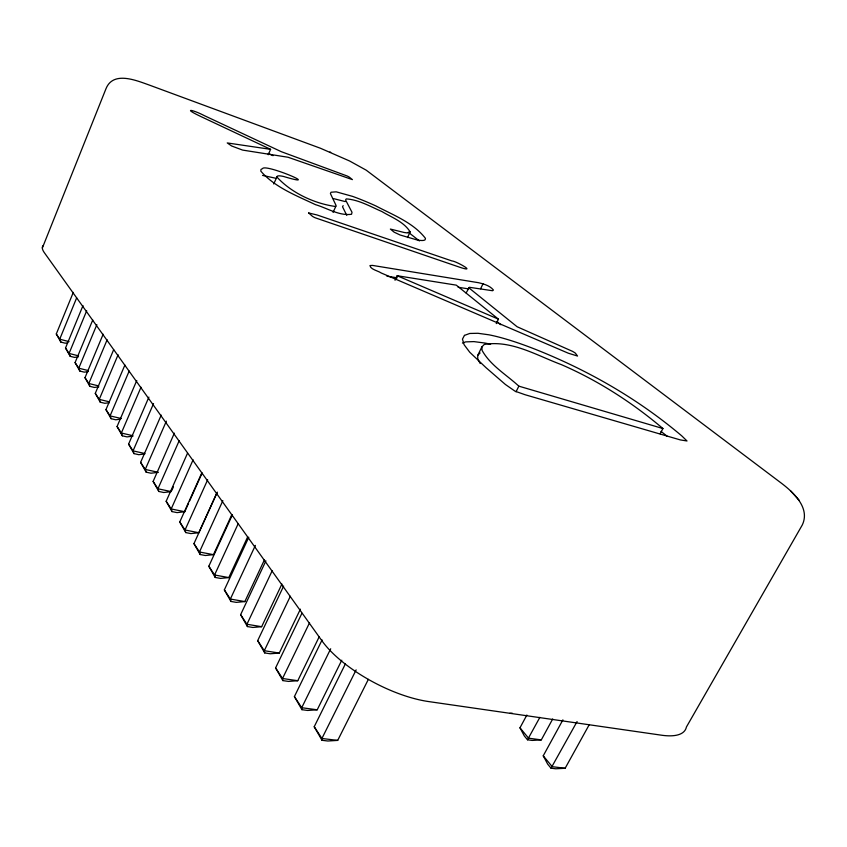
<?xml version="1.0" encoding="UTF-8"?>
<svg xmlns="http://www.w3.org/2000/svg" width="847" height="847" viewBox="0 0 847 847"><rect width="100%" height="100%" fill="white"/><g stroke="black" fill="none" stroke-linecap="round" stroke-linejoin="round"><path stroke-width="1.27" d="M42.35 247.98L105.97 88.755C113.223 70.576 136.473 80.539 149.464 85.124L320.505 148.278L349.557 160.972L366.158 170.141L781.463 483.245C793.734 492.583 810.399 508.052 802.268 525.002L686.388 727.054A77.702 26.141 30.2 0 1 661.38 735.185L428.593 701.56A84.065 32.948 27.7 0 1 321.955 640.83L44.33 252.66A55.351 13.88 22.5 0 1 43.028 245.619M67.665 342.813L65.166 343.194L60.846 342.072L56.294 333.972L73.297 292.374M76.654 297.869L59.714 339.192L60.846 342.072M78.369 356.852L74.568 357.413L70.185 356.301L65.515 348.022L82.995 305.598M86.69 310.754L69.062 353.432L70.185 356.301M88.183 371.589L84.298 372.161L79.851 371.05L75.076 362.59L92.746 320.007M96.865 324.655L78.76 368.191L79.851 371.05M98.803 386.825L94.388 387.45L89.888 386.338L84.996 377.688L103.154 334.226M107.135 339.785L88.808 383.5L89.888 386.338M109.369 402.685L104.869 403.31L100.285 402.209L95.288 393.347L113.667 349.705M118.093 354.766L99.247 399.382L100.285 402.209M120.338 419.159L115.743 419.784L111.095 418.683L105.96 409.62L124.89 365.046M129.178 371.039L110.078 415.888L111.095 418.683M132.915 436.131L127.039 436.893L122.328 435.813L117.066 426.517L136.769 380.504M141.015 387.238L121.343 433.029L122.328 435.813M144.795 453.939L138.792 454.691L134.006 453.621L128.606 444.093L148.892 397.116M153.54 403.596L133.053 450.869L134.006 453.621M268.234 154.736L270.585 149.337L200.707 116.463C181.84 107.516 192.809 109.623 204.233 115.594L281.331 151.698L347.122 175.985A5.495 0.773 24.7 0 1 349.218 177.076L352.416 179.617L288.033 157.246L242.613 150.088L231.665 146.002L227.24 142.931L270.585 149.337M140.613 462.377L145.25 469.439L158.389 472.319L151.02 473.219L146.16 472.16L140.613 462.377L161.216 415.115M166.361 421.16L145.25 469.439L146.16 472.16M273.719 183.958L277.297 176.187A30.069 4.775 24.4 0 1 283.385 176.42C325.449 189.019 265.482 163.471 262.559 168.585L260.961 169.485L260.812 171.136C274.523 187.198 296.492 195.646 315.423 204.635C327.069 208.044 339.107 216.027 351.547 214.27L352.013 212.311L345.587 199.956L346.232 198.897C358.853 199.733 370.425 206.604 381.87 211.528C391.621 217.351 404.104 221.882 410.139 231.909L407.492 237.562M170.046 491.768L163.757 492.509L158.812 491.461L153.127 481.424L174.366 433.145M179.193 440.684L157.955 488.783L158.812 491.461M188.542 503.309L184.762 511.736L177.034 512.615L172.015 511.588L166.16 501.276L187.547 453.156M171.835 490.413L173.455 486.781M193.116 459.805L171.2 508.952L172.015 511.588M333.083 212.396L336.132 205.63L330.415 193.561L331.008 192.237L336.217 191.835L352.585 196.388A54.176 8.417 24.9 0 1 375.888 205.948C393.114 215.011 413.336 222.645 425.469 238.388L425.162 239.669A49.55 7.729 24.9 0 1 417.084 239.955L400.112 235L394.141 232.173L390.372 229.061L404.093 232.47L407.333 232.925L410.139 231.909M216.779 493.113L198.801 532.731L190.882 533.589L185.789 532.583L179.765 521.996L201.851 472.795M189.622 500.905L202.052 473.219M207.663 479.773L185.027 530L185.789 532.583M231.602 515.124L213.465 554.669L205.345 555.505L200.167 554.52L193.963 543.626L217.33 492.128M222.856 500.651L199.458 551.99L200.167 554.52M247.673 536.892L228.806 577.59L220.464 578.406L215.202 577.442L208.817 566.23L232.406 514.796M238.198 523.69L214.566 574.986L215.202 577.442M264.497 559.708L244.847 601.571L236.292 602.365L230.935 601.434L224.349 589.883L248.764 537.284M255.381 545.383L230.363 599.051L230.935 601.434M395.03 280.262L397.158 275.73L456.268 285.143L498.46 319.171L496.268 323.607M281.924 584.028L261.649 626.695L252.861 627.458L247.419 626.568L240.622 614.668L265.894 560.862M272.268 570.582L246.932 624.271L247.419 626.568M300.399 609.152L279.277 653.048L270.235 653.778L264.698 652.921L257.679 640.639L283.629 586.103M290.33 596.277L264.296 650.718L264.698 652.921M319.224 636.753L297.773 680.713L288.478 681.412L282.845 680.596L275.593 667.912L301.924 613.281M466.115 292.956L469.386 287.302L492.615 290.743L493.43 290.023C489.905 285.63 483.701 283.914 478.46 282.697L372.489 265.407L369.948 265.566C370.457 269.484 378.08 270.765 381.309 273.03L568.284 353.199L577.538 356.047L575.388 353.157A7.602 1.355 26.4 0 0 572.434 351.314L517.094 326.741L468.666 287.673M309.547 622.767L282.538 678.5L282.845 680.596M480.598 288.763L483.086 283.66M341.765 660.215L317.223 709.797L307.652 710.453L301.924 709.68L294.407 696.573L322.093 639.94M330.69 648.781L301.723 707.711L301.924 709.68M480.175 363.479L477.803 359.012L477.676 355.465L481.89 346.889L484.272 344.454C511.344 339.838 536.86 355.528 561.413 364.644C598.289 380.652 632.275 402.6 662.936 428.54L660.131 433.77M368.36 679.347L337.699 740.405L327.831 741.009L321.998 740.299L314.216 726.737L345.332 664.006M356.142 669.871L321.924 738.468L321.998 740.299M516.014 391.801L518.851 386.158C506.4 374.681 490.466 365.512 482.059 350.351L481.89 346.889M552.699 718.976L541.307 739.886L532.223 740.426L527.512 739.802L524.325 735.948L519.973 727.817L526.866 715.037M539.878 717.335L527.512 739.802M589.3 724.577L565.14 768.271L555.791 768.78L551.026 768.197L547.691 764.163L543.234 755.831L562.906 719.865M577.082 721.549L551.026 768.197M477.676 355.465L480.08 352.955M343.173 205.652L342.516 206.742L346.762 215.339M462.43 343.099L465.628 341.881L473.886 341.606L484.802 343.035A118.188 24.192 26.7 0 1 490.604 344.242M335.74 206.52C314.438 203.672 291.326 192.872 276.8 176.907M509.714 713.354L512.244 713.195M337.699 740.405L321.924 738.468L314.216 726.737M565.14 768.271L552.255 766.694L543.234 755.831M262.549 175.414L276.302 178.357M317.223 709.797L301.723 707.711L294.407 696.573M541.307 739.886L528.581 738.182L519.973 727.817M297.773 680.713L282.538 678.5L275.593 667.912M386.91 276.207L397.275 277.816M458.142 287.26L468.497 288.869M279.277 653.048L264.296 650.718L257.679 640.639M261.649 626.695L246.932 624.271L240.622 614.668M244.847 601.571L230.363 599.051L224.349 589.883M228.806 577.59L214.566 574.986L208.817 566.23M333.199 198.547L345.258 201.586M213.465 554.669L199.458 551.99L193.963 543.626M198.801 532.731L185.027 530L179.765 521.996M184.762 511.736L171.2 508.952L166.16 501.276M171.306 491.62L157.955 488.783L153.127 481.424M144.826 453.516L133.053 450.869L128.606 444.093M132.81 435.686L121.343 433.029L117.066 426.517M121.386 418.556L110.078 415.888L105.96 409.62M109.147 401.774L99.247 399.382L95.288 393.347M98.559 385.904L88.808 383.5L84.996 377.688M88.374 370.605L78.76 368.191L75.076 362.59M78.538 355.856L69.062 353.432L65.515 348.022M69.062 341.627L59.714 339.192L56.294 333.972M518.851 386.158L662.936 428.54M397.158 275.73L498.46 319.171M329.928 151.984L330.701 152.322M268.255 153.423L273.02 155.668M408.265 232.205L419.413 240.929M661.031 431.419L667.15 436.237M496.808 321.458L500.842 324.729M799.441 500.609L790.484 490.731M308.679 212.968L312.501 216.387A6.458 1.112 24.5 0 0 315.063 217.743L459.932 267.303C478.121 273.369 455.442 260.855 452.023 260.971L317.074 214.979L308.679 212.968M464.463 335.391L462.462 339.128L464.103 344.718L469.746 352.236L485.934 367.598L505.384 384.464L515.04 391.187L525.129 394.744L680.268 439.9L687.012 440.98L681.835 435.94C638.236 399.011 588.21 370.266 535.166 349.239A118.389 23.536 26.6 0 0 488.857 334.798L477.962 333.284L469.736 333.464L464.463 335.391"/></g></svg>
